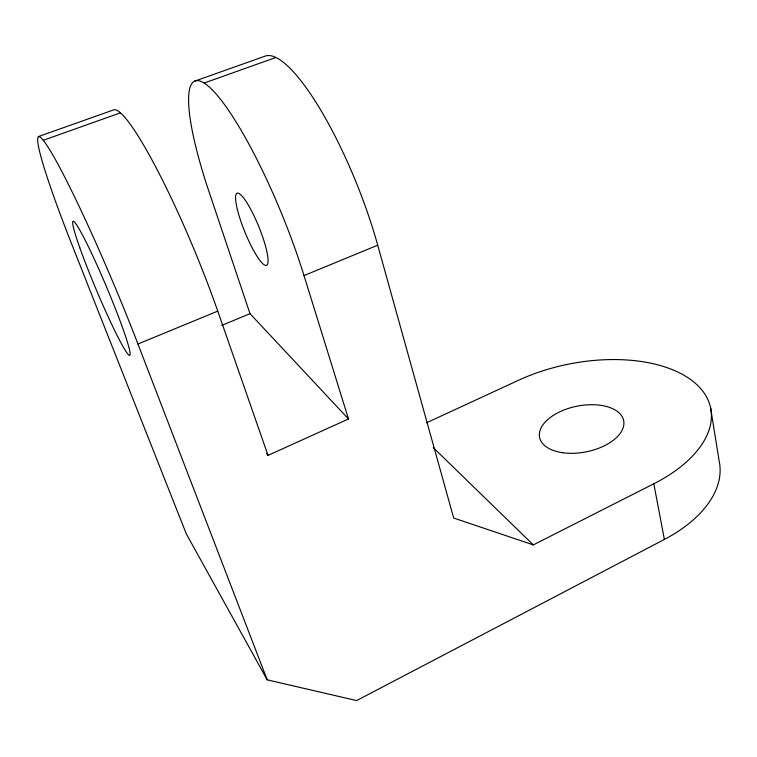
<?xml version="1.0" encoding="UTF-8"?>
<svg xmlns="http://www.w3.org/2000/svg" width="757" height="757" viewBox="0 0 757 757"><rect width="100%" height="100%" fill="white"/><g stroke="black" fill="none" stroke-linecap="round" stroke-linejoin="round"><path stroke-width="1.14" d="M710.539 407.465L719.15 461.041A127.384 74.072 -10.8 0 1 664.381 539.438L356.632 700.575L267.202 679.843L186.307 533.874L71.839 244.445A162.764 11.857 67.1 0 1 46.66 145.003A162.764 11.857 67.1 0 1 137.954 344.019L267.202 679.843M194.615 81.16L264.344 56.425A154.314 37.982 68.2 0 1 377.715 245.192L453.67 518.025L533.307 544.898L653.811 483.789A130.195 70.912 -11.2 0 0 692.163 380.686A130.195 70.912 -11.2 0 0 518.479 380.288L426.522 422.803M266.615 453.5L268.025 455.373L348.494 418.971L304.011 275.576A156.907 30.233 67.8 0 0 209.008 86.752A156.907 30.233 67.8 0 0 209.083 191.928L249.999 313.663L348.494 418.971M221.678 325.444L249.999 313.663M137.954 344.019L217.761 311.127L268.025 455.373M304.011 275.576L377.715 245.192M43.291 140.3L120.495 112.812M204.125 83.043L275.737 57.541M38.276 136.62L113.285 110.011A159.954 20.846 67.4 0 1 217.761 311.127M433.278 447.652L533.307 544.898M653.811 483.789L664.381 539.438M562.697 452.733A42.865 23.287 -11.2 0 0 623.844 421.8A42.865 23.287 -11.2 0 0 558.344 412.518A42.865 23.287 -11.2 0 0 562.697 452.733M237.348 209.434A38.976 7.466 67.8 0 0 265.499 265.404A38.976 7.466 67.8 0 0 252.62 212.954A38.976 7.466 67.8 0 0 237.348 209.434M79.816 247.776A72.814 5.28 67.1 0 0 128.747 354.976A72.814 5.28 67.1 0 0 95.865 262.537A72.814 5.28 67.1 0 0 79.816 247.776"/></g></svg>
